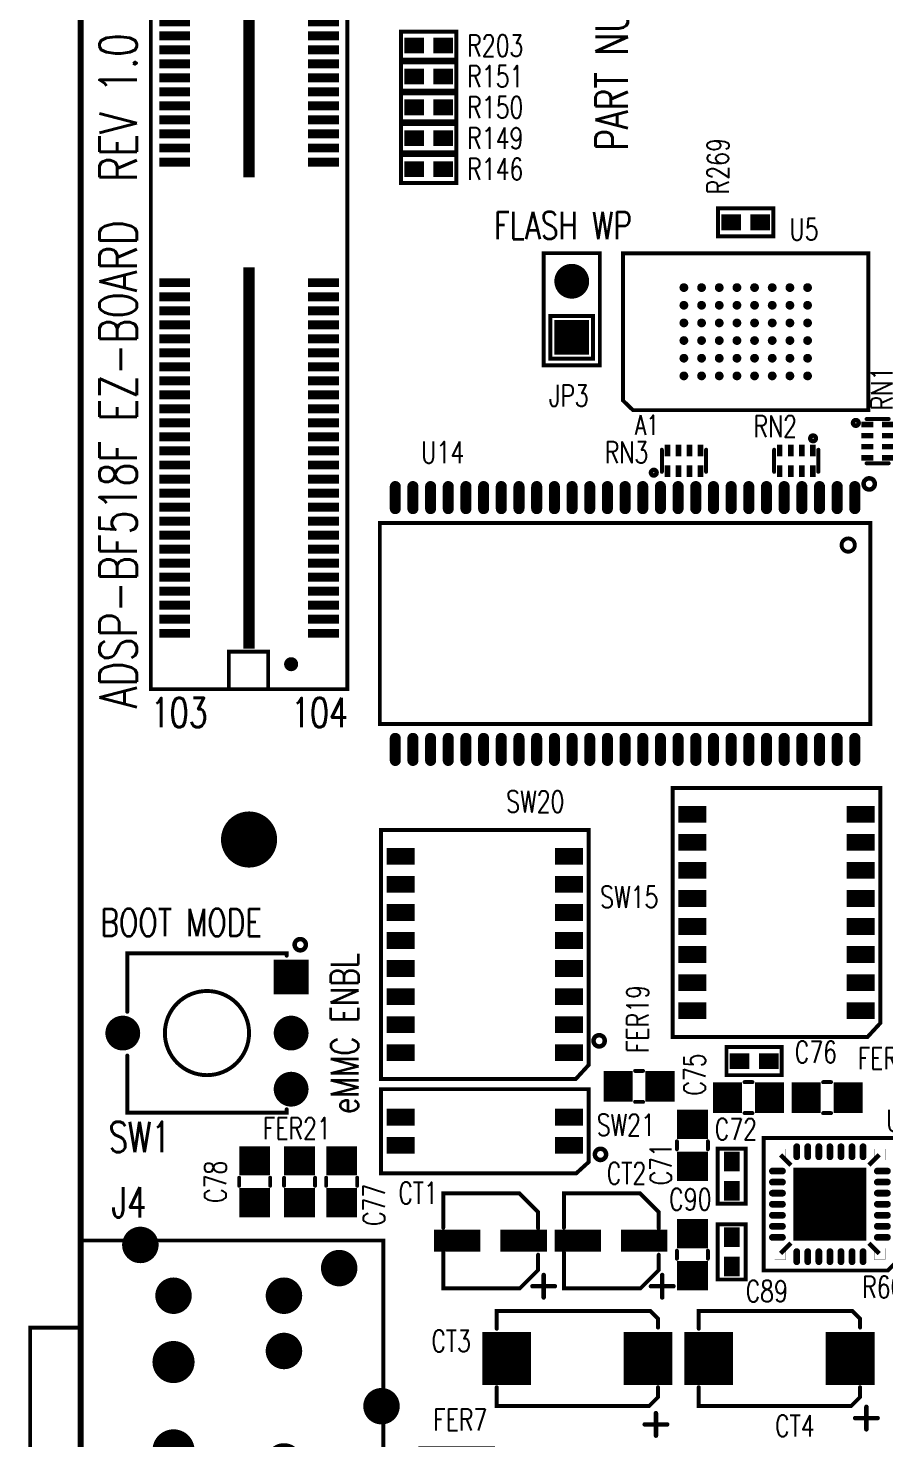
# Model space of a CAD drawing. Extents: x -3908 to 11948, y -2965 to 7442.
# Drawn here: x -294 to 1233, y 1132 to 3646 of the extents above; entities that cross this region are included whole.
import ezdxf
from ezdxf.enums import TextEntityAlignment as Align

# ---------------------------------------------------------------- set-up
doc = ezdxf.new("R2010")
doc.units = 0
doc.header["$MEASUREMENT"] = 0
for name, pattern in [('TRMIDX_29', [2, 1, 1]), ('TRMIDX_30', [2, 1, 1]), ('TRMIDX_31', [2, 1, 1]), ('TRMIDX_32', [2, 1, 1])]:
    doc.linetypes.add(name, pattern=pattern)
doc.layers.get('0').update_dxf_attribs({"linetype": 'CONTINUOUS'})
for name, color, linetype in [('2D_LINE_26', 7, 'CONTINUOUS'), ('BOARD_OUTLINE_00', 7, 'CONTINUOUS'), ('PADS_TOP', 9, 'CONTINUOUS'), ('PADS_XR_27', 7, 'CONTINUOUS'), ('PART_NAME_01', 7, 'CONTINUOUS'), ('PART_TOP_2DLINE_00', 7, 'CONTINUOUS'), ('PART_TOP_2DLINE_01', 7, 'CONTINUOUS'), ('PART_TOP_COPPER_01', 7, 'CONTINUOUS'), ('TEXT_26', 7, 'CONTINUOUS')]:
    doc.layers.add(name, color=color, linetype=linetype)
doc.styles.add('W5', font='simplex', dxfattribs={"width": 0.75})
doc.styles.add('W7', font='simplex', dxfattribs={"width": 0.75})
doc.styles.add('W8', font='simplex', dxfattribs={"width": 0.75})

# ---------------------------------------------------------------- blocks, each defined once
blk = doc.blocks.new('BOARD_167')
at = {"layer": 'BOARD_OUTLINE_00', "const_width": 11.1}
blk.add_lwpolyline([(0, 165), (0, 7495), (5000, 7495), (5000, 165)], close=True, dxfattribs=at)
blk = doc.blocks.new('SMOOTH_8')
at = {"const_width": 4}
blk.add_lwpolyline([(-2, 0, 1), (2, 0, 1)], format="xyb", close=True, dxfattribs=at)
blk = doc.blocks.new('DRAWING_231')
at = {"layer": '2D_LINE_26', "const_width": 8}
for points in [[(0, 0), (-20, 0)], [(0, 0), (0, 20)], [(0, 0), (0, -20)], [(0, 0), (20, 0)]]:
    blk.add_lwpolyline(points, dxfattribs=at)
at = {"layer": '2D_LINE_26'}
for p in [(-20, 0), (0, 20), (0, 0), (0, 0), (0, 0), (0, 0), (20, 0), (0, -20)]:
    blk.add_blockref('SMOOTH_8', p, dxfattribs=at)
blk = doc.blocks.new('DRAWING_236')
at = {"layer": '2D_LINE_26', "const_width": 8}
blk.add_lwpolyline([(10, 0, 1), (-10, 0, 1)], format="xyb", close=True, dxfattribs=at)
blk = doc.blocks.new('DRAWING_246')
at = {"layer": '2D_LINE_26', "const_width": 8}
blk.add_lwpolyline([(10, 0, 1), (-10, 0, 1)], format="xyb", close=True, dxfattribs=at)
blk = doc.blocks.new('DRAWING_252')
at = {"layer": '2D_LINE_26', "const_width": 8}
blk.add_lwpolyline([(10, 0, 1), (-10, 0, 1)], format="xyb", close=True, dxfattribs=at)
blk = doc.blocks.new('DRAWING_254')
at = {"layer": '2D_LINE_26', "const_width": 8}
for points in [[(0, 0), (-20, 0)], [(0, 0), (0, 20)], [(0, 0), (0, -20)], [(0, 0), (20, 0)]]:
    blk.add_lwpolyline(points, dxfattribs=at)
at = {"layer": '2D_LINE_26'}
for p in [(-20, 0), (0, 20), (0, 0), (0, 0), (0, 0), (0, 0), (20, 0), (0, -20)]:
    blk.add_blockref('SMOOTH_8', p, dxfattribs=at)
blk = doc.blocks.new('DRAWING_255')
at = {"layer": '2D_LINE_26', "const_width": 8}
for points in [[(0, 0), (-20, 0)], [(0, 0), (0, 20)], [(0, 0), (0, -20)], [(0, 0), (20, 0)]]:
    blk.add_lwpolyline(points, dxfattribs=at)
at = {"layer": '2D_LINE_26'}
for p in [(-20, 0), (0, 20), (0, 0), (0, 0), (0, 0), (0, 0), (20, 0), (0, -20)]:
    blk.add_blockref('SMOOTH_8', p, dxfattribs=at)
blk = doc.blocks.new('DRAWING_256')
at = {"layer": '2D_LINE_26', "const_width": 8}
for points in [[(0, 0), (-20, 0)], [(0, 0), (0, 20)], [(0, 0), (0, -20)], [(0, 0), (20, 0)]]:
    blk.add_lwpolyline(points, dxfattribs=at)
at = {"layer": '2D_LINE_26'}
for p in [(-20, 0), (0, 20), (0, 0), (0, 0), (0, 0), (0, 0), (20, 0), (0, -20)]:
    blk.add_blockref('SMOOTH_8', p, dxfattribs=at)
blk = doc.blocks.new('DRAWING_426')
at = {"layer": '2D_LINE_26', "const_width": 8}
blk.add_lwpolyline([(-5, 0, 1), (5, 0, 1)], format="xyb", close=True, dxfattribs=at)
blk = doc.blocks.new('DRAWING_427')
at = {"layer": '2D_LINE_26', "const_width": 8}
blk.add_lwpolyline([(-5, 0, 1), (5, 0, 1)], format="xyb", close=True, dxfattribs=at)
blk = doc.blocks.new('DRAWING_428')
at = {"layer": '2D_LINE_26', "const_width": 8}
blk.add_lwpolyline([(-5, 0, 1), (5, 0, 1)], format="xyb", close=True, dxfattribs=at)
blk = doc.blocks.new('DRAWING_467')
at = {"layer": '2D_LINE_26', "const_width": 8}
blk.add_lwpolyline([(10, 0, 1), (-10, 0, 1)], format="xyb", close=True, dxfattribs=at)
blk = doc.blocks.new('PAD_6')
at = {"const_width": 50}
blk.add_lwpolyline([(0, -25, 1), (0, 25, 1)], format="xyb", close=True, dxfattribs=at)
blk = doc.blocks.new('STK_TOP_26')
at = {"layer": 'PADS_TOP'}
blk.add_blockref('PAD_6', (0, 0), dxfattribs=at)
blk = doc.blocks.new('SYM_TOP_10')
blk.add_blockref('STK_TOP_26', (0, 0))
blk = doc.blocks.new('PART_TOP_10')
blk.add_blockref('SYM_TOP_10', (0, 0))
blk = doc.blocks.new('SMOOTH_7')
at = {"const_width": 3.5}
blk.add_lwpolyline([(-1.75, 0, 1), (1.75, 0, 1)], format="xyb", close=True, dxfattribs=at)
blk = doc.blocks.new('PART_BODY_TOP_314')
at = {"layer": 'PART_TOP_2DLINE_01', "const_width": 7}
for points in [[(-22, 85), (-51, 85), (-84.5, 51.5), (-84.5, -84), (-23, -84)], [(21, -84), (85, -84), (85, 52.5), (52.5, 85), (25, 85)]]:
    blk.add_lwpolyline(points, dxfattribs=at)
at = {"layer": 'PART_TOP_2DLINE_01'}
for p in [(-51, 85), (-22, 85), (25, 85), (52.5, 85), (-84.5, 51.5), (85, 52.5), (-84.5, -84), (-23, -84), (21, -84), (85, -84)]:
    blk.add_blockref('SMOOTH_7', p, dxfattribs=at)
blk = doc.blocks.new('PAD_22')
at = {"const_width": 39}
blk.add_lwpolyline([(-41.5, 0), (41.5, 0)], dxfattribs=at)
blk = doc.blocks.new('STK_TOP_59')
at = {"layer": 'PADS_TOP', "rotation": 90}
blk.add_blockref('PAD_22', (0, 0), dxfattribs=at)
blk = doc.blocks.new('SYM_TOP_40')
for name, p in [('STK_TOP_59', (0, 59.1)), ('PART_BODY_TOP_314', (0, 0)), ('STK_TOP_59', (0, -59.1))]:
    blk.add_blockref(name, p)
blk = doc.blocks.new('PART_TOP_20')
blk.add_blockref('SYM_TOP_40', (0, 0))
at = {"layer": 'PART_NAME_01', "style": 'W5', "width": 0.75}
blk.add_text('CT1', height=38.5, rotation=90, dxfattribs=at).set_placement((-85, -128.8), align=Align.MIDDLE_CENTER)
blk = doc.blocks.new('PART_TOP_21')
blk.add_blockref('SYM_TOP_40', (0, 0))
at = {"layer": 'PART_NAME_01', "style": 'W5', "width": 0.75}
blk.add_text('CT2', height=38.5, rotation=90, dxfattribs=at).set_placement((-120, 27.5), align=Align.MIDDLE_CENTER)
blk = doc.blocks.new('PART_BODY_TOP_319')
at = {"layer": 'PART_TOP_2DLINE_00', "const_width": 7}
for points in [[(-55.1, 143.7), (-70.9, 143.7), (-84.6, 129.9), (-84.6, -143.7), (-53.1, -143.7)], [(51.2, -143.7), (84.6, -143.7), (84.6, 128), (68.9, 143.7), (51.2, 143.7)]]:
    blk.add_lwpolyline(points, dxfattribs=at)
at = {"layer": 'PART_TOP_2DLINE_00'}
for p in [(-84.6, 129.9), (-70.9, 143.7), (-55.1, 143.7), (51.2, 143.7), (68.9, 143.7), (84.6, 128), (-84.6, -143.7), (-53.1, -143.7), (51.2, -143.7), (84.6, -143.7)]:
    blk.add_blockref('SMOOTH_7', p, dxfattribs=at)
blk = doc.blocks.new('PAD_24')
at = {"const_width": 87}
blk.add_lwpolyline([(-47, 0), (47, 0)], dxfattribs=at)
blk = doc.blocks.new('STK_TOP_64')
at = {"layer": 'PADS_TOP'}
blk.add_blockref('PAD_24', (0, 0), dxfattribs=at)
blk = doc.blocks.new('SYM_TOP_45')
for name, p in [('STK_TOP_64', (0, 126)), ('PART_BODY_TOP_319', (0, 0)), ('STK_TOP_64', (0, -126))]:
    blk.add_blockref(name, p)
blk = doc.blocks.new('PART_TOP_22')
blk.add_blockref('SYM_TOP_45', (0, 0))
at = {"layer": 'PART_NAME_01', "style": 'W5', "width": 0.75}
blk.add_text('CT3', height=38.5, rotation=90, dxfattribs=at).set_placement((-31.2, -225), align=Align.MIDDLE_CENTER)
blk = doc.blocks.new('PART_TOP_23')
blk.add_blockref('SYM_TOP_45', (0, 0))
at = {"layer": 'PART_NAME_01', "style": 'W5', "width": 0.75}
blk.add_text('CT4', height=38.5, rotation=90, dxfattribs=at).set_placement((120, 27.5), align=Align.MIDDLE_CENTER)
blk = doc.blocks.new('PART_BODY_TOP_320')
at = {"layer": 'PART_TOP_2DLINE_01', "const_width": 7}
for points in [[(-50, 50), (150, 50), (150, -50), (-50, -50)], [(-38, 38), (38, 38), (38, -38), (-38, -38)]]:
    blk.add_lwpolyline(points, close=True, dxfattribs=at)
at = {"layer": 'PART_TOP_2DLINE_01'}
for p in [(-50, 50), (150, 50), (-38, 38), (38, 38), (-50, -50), (-38, -38), (38, -38), (150, -50)]:
    blk.add_blockref('SMOOTH_7', p, dxfattribs=at)
blk = doc.blocks.new('PAD_26')
at = {"const_width": 62}
blk.add_lwpolyline([(-31, 0), (31, 0)], dxfattribs=at)
blk = doc.blocks.new('STK_TOP_43')
at = {"layer": 'PADS_TOP'}
blk.add_blockref('PAD_26', (0, 0), dxfattribs=at)
blk = doc.blocks.new('PAD_25')
at = {"const_width": 31}
blk.add_lwpolyline([(0, -15.5, 1), (0, 15.5, 1)], format="xyb", close=True, dxfattribs=at)
blk = doc.blocks.new('STK_TOP_42')
at = {"layer": 'PADS_TOP'}
blk.add_blockref('PAD_25', (0, 0), dxfattribs=at)
blk = doc.blocks.new('SYM_TOP_46')
for name, p in [('PART_BODY_TOP_320', (0, 0)), ('STK_TOP_43', (0, 0)), ('STK_TOP_42', (100, 0))]:
    blk.add_blockref(name, p)
blk = doc.blocks.new('PART_TOP_32')
blk.add_blockref('SYM_TOP_46', (0, 0))
at = {"layer": 'PART_NAME_01', "style": 'W5', "width": 0.75}
blk.add_text('JP3', height=38.5, rotation=270, dxfattribs=at).set_placement((-103.8, 5), align=Align.MIDDLE_CENTER)
blk = doc.blocks.new('PART_BODY_TOP_279')
at = {"layer": 'PART_TOP_2DLINE_00', "const_width": 7}
for points in [[(-833, 175), (832, 175), (832, -175), (-833, -175)], [(-755, 110), (-833, 110), (-833, 40), (-755, 40)], [(832, 34), (765, 34), (765, -36), (832, -36)]]:
    blk.add_lwpolyline(points, close=True, dxfattribs=at)
blk.add_lwpolyline([(-735, -185), (-745, -205), (-725, -205), (-735, -185)], dxfattribs=at)
at = {"layer": 'PART_TOP_2DLINE_00'}
for p in [(-833, 175), (832, 175), (-833, 110), (-755, 110), (-833, 40), (-755, 40), (765, 34), (832, 34), (765, -36), (832, -36), (-833, -175), (832, -175), (-735, -185), (-735, -185), (-745, -205), (-725, -205)]:
    blk.add_blockref('SMOOTH_7', p, dxfattribs=at)
blk = doc.blocks.new('PAD_37')
at = {"const_width": 16}
blk.add_lwpolyline([(-27.5, 0), (27.5, 0)], dxfattribs=at)
blk = doc.blocks.new('STK_TOP_8')
at = {"layer": 'PADS_TOP', "rotation": 90}
blk.add_blockref('PAD_37', (0, 0), dxfattribs=at)
blk = doc.blocks.new('PAD_39')
at = {"const_width": 20}
blk.add_lwpolyline([(-340, 0), (340, 0)], dxfattribs=at)
blk = doc.blocks.new('STK_TOP_9')
at = {"layer": 'PADS_TOP'}
blk.add_blockref('PAD_39', (0, 0), dxfattribs=at)
blk = doc.blocks.new('PAD_40')
at = {"const_width": 12.5}
blk.add_lwpolyline([(0, -6.25, 1), (0, 6.25, 1)], format="xyb", close=True, dxfattribs=at)
blk = doc.blocks.new('STK_TOP_10')
at = {"layer": 'PADS_TOP'}
blk.add_blockref('PAD_40', (0, 0), dxfattribs=at)
blk = doc.blocks.new('SYM_TOP_5')
for name, p in [('PART_BODY_TOP_279', (0, 0)), ('STK_TOP_8', (-732.5, 132.5)), ('STK_TOP_8', (-707.5, 132.5)), ('STK_TOP_8', (-682.5, 132.5)), ('STK_TOP_8', (-657.5, 132.5)), ('STK_TOP_8', (-632.5, 132.5)), ('STK_TOP_8', (-607.5, 132.5)), ('STK_TOP_8', (-582.5, 132.5)), ('STK_TOP_8', (-557.5, 132.5)), ('STK_TOP_8', (-532.5, 132.5)), ('STK_TOP_8', (-507.5, 132.5)), ('STK_TOP_8', (-482.5, 132.5)), ('STK_TOP_8', (-457.5, 132.5)), ('STK_TOP_8', (-432.5, 132.5)), ('STK_TOP_8', (-407.5, 132.5)), ('STK_TOP_8', (-382.5, 132.5)), ('STK_TOP_8', (-357.5, 132.5)), ('STK_TOP_8', (-332.5, 132.5)), ('STK_TOP_8', (-307.5, 132.5)), ('STK_TOP_8', (-282.5, 132.5)), ('STK_TOP_8', (-257.5, 132.5)), ('STK_TOP_8', (-232.5, 132.5)), ('STK_TOP_8', (-207.5, 132.5)), ('STK_TOP_8', (-182.5, 132.5)), ('STK_TOP_8', (-157.5, 132.5)), ('STK_TOP_8', (-132.5, 132.5)), ('STK_TOP_8', (-107.5, 132.5)), ('STK_TOP_8', (107.5, 132.5)), ('STK_TOP_8', (132.5, 132.5)), ('STK_TOP_8', (157.5, 132.5)), ('STK_TOP_8', (182.5, 132.5)), ('STK_TOP_8', (207.5, 132.5)), ('STK_TOP_8', (232.5, 132.5)), ('STK_TOP_8', (257.5, 132.5)), ('STK_TOP_8', (282.5, 132.5)), ('STK_TOP_8', (307.5, 132.5)), ('STK_TOP_8', (332.5, 132.5)), ('STK_TOP_8', (357.5, 132.5)), ('STK_TOP_8', (382.5, 132.5)), ('STK_TOP_8', (407.5, 132.5)), ('STK_TOP_8', (432.5, 132.5)), ('STK_TOP_8', (457.5, 132.5)), ('STK_TOP_8', (482.5, 132.5)), ('STK_TOP_8', (507.5, 132.5)), ('STK_TOP_8', (532.5, 132.5)), ('STK_TOP_8', (557.5, 132.5)), ('STK_TOP_8', (582.5, 132.5)), ('STK_TOP_8', (607.5, 132.5)), ('STK_TOP_8', (632.5, 132.5)), ('STK_TOP_8', (657.5, 132.5)), ('STK_TOP_8', (682.5, 132.5)), ('STK_TOP_8', (707.5, 132.5)), ('STK_TOP_8', (732.5, 132.5)), ('STK_TOP_10', (-787.5, 75)), ('STK_TOP_10', (787.5, 75)), ('STK_TOP_9', (-420, 0)), ('STK_TOP_9', (420, 0)), ('STK_TOP_8', (-732.5, -132.5)), ('STK_TOP_8', (-707.5, -132.5)), ('STK_TOP_8', (-682.5, -132.5)), ('STK_TOP_8', (-657.5, -132.5)), ('STK_TOP_8', (-632.5, -132.5)), ('STK_TOP_8', (-607.5, -132.5)), ('STK_TOP_8', (-582.5, -132.5)), ('STK_TOP_8', (-557.5, -132.5)), ('STK_TOP_8', (-532.5, -132.5)), ('STK_TOP_8', (-507.5, -132.5)), ('STK_TOP_8', (-482.5, -132.5)), ('STK_TOP_8', (-457.5, -132.5)), ('STK_TOP_8', (-432.5, -132.5)), ('STK_TOP_8', (-407.5, -132.5)), ('STK_TOP_8', (-382.5, -132.5)), ('STK_TOP_8', (-357.5, -132.5)), ('STK_TOP_8', (-332.5, -132.5)), ('STK_TOP_8', (-307.5, -132.5)), ('STK_TOP_8', (-282.5, -132.5)), ('STK_TOP_8', (-257.5, -132.5)), ('STK_TOP_8', (-232.5, -132.5)), ('STK_TOP_8', (-207.5, -132.5)), ('STK_TOP_8', (-182.5, -132.5)), ('STK_TOP_8', (-157.5, -132.5)), ('STK_TOP_8', (-132.5, -132.5)), ('STK_TOP_8', (-107.5, -132.5)), ('STK_TOP_8', (107.5, -132.5)), ('STK_TOP_8', (132.5, -132.5)), ('STK_TOP_8', (157.5, -132.5)), ('STK_TOP_8', (182.5, -132.5)), ('STK_TOP_8', (207.5, -132.5)), ('STK_TOP_8', (232.5, -132.5)), ('STK_TOP_8', (257.5, -132.5)), ('STK_TOP_8', (282.5, -132.5)), ('STK_TOP_8', (307.5, -132.5)), ('STK_TOP_8', (332.5, -132.5)), ('STK_TOP_8', (357.5, -132.5)), ('STK_TOP_8', (382.5, -132.5)), ('STK_TOP_8', (407.5, -132.5)), ('STK_TOP_8', (432.5, -132.5)), ('STK_TOP_8', (457.5, -132.5)), ('STK_TOP_8', (482.5, -132.5)), ('STK_TOP_8', (507.5, -132.5)), ('STK_TOP_8', (532.5, -132.5)), ('STK_TOP_8', (557.5, -132.5)), ('STK_TOP_8', (582.5, -132.5)), ('STK_TOP_8', (607.5, -132.5)), ('STK_TOP_8', (632.5, -132.5)), ('STK_TOP_8', (657.5, -132.5)), ('STK_TOP_8', (682.5, -132.5)), ('STK_TOP_8', (707.5, -132.5)), ('STK_TOP_8', (732.5, -132.5))]:
    blk.add_blockref(name, p)
blk = doc.blocks.new('PART_TOP_36')
blk.add_blockref('SYM_TOP_5', (0, 0))
at = {"layer": 'PART_NAME_01', "style": 'W7', "width": 0.75}
blk.add_text('J1', height=53.9, rotation=90, dxfattribs=at).set_placement((-847.5, 206.25))
blk = doc.blocks.new('PART_BODY_TOP_281')
at = {"layer": 'PART_TOP_2DLINE_01', "const_width": 7}
blk.add_lwpolyline([(0, 295.3), (539.4, 295.3), (539.4, -295.3), (0, -295.3)], close=True, dxfattribs=at)
blk.add_lwpolyline([(0, 140), (-90, 140), (-90, -140), (0, -140)], dxfattribs=at)
at = {"layer": 'PART_TOP_2DLINE_01'}
for p in [(0, 295.3), (539.4, 295.3), (-90, 140), (0, 140), (-90, -140), (0, -140), (0, -295.3), (539.4, -295.3)]:
    blk.add_blockref('SMOOTH_7', p, dxfattribs=at)
blk = doc.blocks.new('PAD_47')
at = {"const_width": 32.5}
blk.add_lwpolyline([(0, -16.25, 1), (0, 16.25, 1)], format="xyb", close=True, dxfattribs=at)
blk = doc.blocks.new('STK_TOP_18')
at = {"layer": 'PADS_TOP'}
blk.add_blockref('PAD_47', (0, 0), dxfattribs=at)
blk = doc.blocks.new('PAD_29')
at = {"const_width": 37.5}
blk.add_lwpolyline([(0, -18.75, 1), (0, 18.75, 1)], format="xyb", close=True, dxfattribs=at)
blk = doc.blocks.new('STK_TOP_19')
at = {"layer": 'PADS_TOP'}
blk.add_blockref('PAD_29', (0, 0), dxfattribs=at)
blk = doc.blocks.new('SYM_TOP_7')
for name, p in [('STK_TOP_18', (106.3, 287.4)), ('PART_BODY_TOP_281', (0, 0)), ('STK_TOP_18', (460.6, 246.1)), ('STK_TOP_18', (165.4, 196.9)), ('STK_TOP_18', (362.2, 196.9)), ('STK_TOP_18', (362.2, 98.4)), ('STK_TOP_19', (165.4, 78.7)), ('STK_TOP_18', (536, 0)), ('STK_TOP_19', (165.4, -78.7)), ('STK_TOP_18', (362.2, -98.4)), ('STK_TOP_18', (165.4, -196.9)), ('STK_TOP_18', (362.2, -196.9)), ('STK_TOP_18', (460.6, -246.1)), ('STK_TOP_18', (106.3, -287.4))]:
    blk.add_blockref(name, p)
blk = doc.blocks.new('PART_TOP_41')
blk.add_blockref('SYM_TOP_7', (0, 0))
at = {"layer": 'PART_NAME_01', "style": 'W7', "width": 0.75}
blk.add_text('J4', height=53.9, dxfattribs=at).set_placement((55, 336.25))
blk = doc.blocks.new('PART_BODY_TOP_345')
at = {"layer": 'PART_TOP_2DLINE_01', "const_width": 7}
blk.add_lwpolyline([(-437, -179.1), (437, -179.1), (437, 179.1), (-437, 179.1)], close=True, dxfattribs=at)
blk.add_lwpolyline([(-385.8, -139.8, 1), (-409.4, -139.8, 1)], format="xyb", close=True, dxfattribs=at)
at = {"layer": 'PART_TOP_2DLINE_01'}
for p in [(-437, 179.1), (437, 179.1), (-437, -179.1), (437, -179.1)]:
    blk.add_blockref('SMOOTH_7', p, dxfattribs=at)
blk = doc.blocks.new('PAD_67')
at = {"const_width": 9.84}
blk.add_lwpolyline([(-19.7, -4.9), (19.7, -4.9, 1), (19.7, 4.9), (-19.7, 4.9, 1)], format="xyb", close=True, dxfattribs=at)
blk = doc.blocks.new('STK_TOP_101')
at = {"layer": 'PADS_TOP', "rotation": 90}
blk.add_blockref('PAD_67', (0, 0), dxfattribs=at)
at = {"layer": 'PADS_XR_27', "rotation": 90}
blk.add_blockref('PAD_67', (0, 0), dxfattribs=at)
blk = doc.blocks.new('SYM_TOP_71')
for name, p in [('STK_TOP_101', (-409.4, 224.4)), ('STK_TOP_101', (-378, 224.4)), ('STK_TOP_101', (-346.5, 224.4)), ('STK_TOP_101', (-315, 224.4)), ('STK_TOP_101', (-283.5, 224.4)), ('STK_TOP_101', (-252, 224.4)), ('STK_TOP_101', (-220.5, 224.4)), ('STK_TOP_101', (-189, 224.4)), ('STK_TOP_101', (-157.5, 224.4)), ('STK_TOP_101', (-126, 224.4)), ('STK_TOP_101', (-94.5, 224.4)), ('STK_TOP_101', (-63, 224.4)), ('STK_TOP_101', (-31.5, 224.4)), ('STK_TOP_101', (0, 224.4)), ('STK_TOP_101', (31.5, 224.4)), ('STK_TOP_101', (63, 224.4)), ('STK_TOP_101', (94.5, 224.4)), ('STK_TOP_101', (126, 224.4)), ('STK_TOP_101', (157.5, 224.4)), ('STK_TOP_101', (189, 224.4)), ('STK_TOP_101', (220.5, 224.4)), ('STK_TOP_101', (252, 224.4)), ('STK_TOP_101', (283.5, 224.4)), ('STK_TOP_101', (315, 224.4)), ('STK_TOP_101', (346.5, 224.4)), ('STK_TOP_101', (378, 224.4)), ('STK_TOP_101', (409.4, 224.4)), ('PART_BODY_TOP_345', (0, 0)), ('STK_TOP_101', (-409.4, -224.4)), ('STK_TOP_101', (-378, -224.4)), ('STK_TOP_101', (-346.5, -224.4)), ('STK_TOP_101', (-315, -224.4)), ('STK_TOP_101', (-283.5, -224.4)), ('STK_TOP_101', (-252, -224.4)), ('STK_TOP_101', (-220.5, -224.4)), ('STK_TOP_101', (-189, -224.4)), ('STK_TOP_101', (-157.5, -224.4)), ('STK_TOP_101', (-126, -224.4)), ('STK_TOP_101', (-94.5, -224.4)), ('STK_TOP_101', (-63, -224.4)), ('STK_TOP_101', (-31.5, -224.4)), ('STK_TOP_101', (0, -224.4)), ('STK_TOP_101', (31.5, -224.4)), ('STK_TOP_101', (63, -224.4)), ('STK_TOP_101', (94.5, -224.4)), ('STK_TOP_101', (126, -224.4)), ('STK_TOP_101', (157.5, -224.4)), ('STK_TOP_101', (189, -224.4)), ('STK_TOP_101', (220.5, -224.4)), ('STK_TOP_101', (252, -224.4)), ('STK_TOP_101', (283.5, -224.4)), ('STK_TOP_101', (315, -224.4)), ('STK_TOP_101', (346.5, -224.4)), ('STK_TOP_101', (378, -224.4)), ('STK_TOP_101', (409.4, -224.4))]:
    blk.add_blockref(name, p)
blk = doc.blocks.new('PART_TOP_60')
blk.add_blockref('SYM_TOP_71', (0, 0))
at = {"layer": 'PART_NAME_01', "style": 'W5', "width": 0.75}
blk.add_text('U14', height=38.5, rotation=180, dxfattribs=at).set_placement((325, -305), align=Align.MIDDLE_CENTER)
blk = doc.blocks.new('PART_BODY_TOP_385')
at = {"layer": 'PART_TOP_2DLINE_00', "const_width": 7}
blk.add_lwpolyline([(-139.8, -218.5), (-139.8, 200.8), (-122.8, 218.5), (139.8, 218.5), (139.8, -218.5)], close=True, dxfattribs=at)
at = {"layer": 'PART_TOP_2DLINE_00'}
for p in [(-139.8, 200.8), (-122.8, 218.5), (139.8, 218.5), (-139.8, -218.5), (139.8, -218.5)]:
    blk.add_blockref('SMOOTH_7', p, dxfattribs=at)
blk = doc.blocks.new('PAD_16')
blk.add_lwpolyline([(0, 0, 1), (0, 0, 1)], format="xyb", close=True)
blk = doc.blocks.new('STK_TOP_141')
at = {"layer": 'PADS_TOP'}
blk.add_blockref('PAD_16', (0, 0), dxfattribs=at)
blk = doc.blocks.new('PAD_97')
at = {"const_width": 7.87}
blk.add_lwpolyline([(0, -3.9, 1), (0, 3.9, 1)], format="xyb", close=True, dxfattribs=at)
blk = doc.blocks.new('STK_TOP_139')
at = {"layer": 'PADS_TOP'}
blk.add_blockref('PAD_97', (0, 0), dxfattribs=at)
blk = doc.blocks.new('SYM_TOP_111')
for name, p in [('PART_BODY_TOP_385', (0, 0)), ('STK_TOP_141', (-110.2, 173.2)), ('STK_TOP_141', (-78.7, 173.2)), ('STK_TOP_141', (78.7, 173.2)), ('STK_TOP_141', (110.2, 173.2)), ('STK_TOP_141', (-110.2, 141.7)), ('STK_TOP_141', (78.7, 141.7)), ('STK_TOP_141', (110.2, 141.7)), ('STK_TOP_139', (-78.7, 110.2)), ('STK_TOP_139', (-47.2, 110.2)), ('STK_TOP_139', (-15.7, 110.2)), ('STK_TOP_139', (15.7, 110.2)), ('STK_TOP_139', (47.2, 110.2)), ('STK_TOP_139', (78.7, 110.2)), ('STK_TOP_139', (-78.7, 78.7)), ('STK_TOP_139', (-47.2, 78.7)), ('STK_TOP_139', (-15.7, 78.7)), ('STK_TOP_139', (15.7, 78.7)), ('STK_TOP_139', (47.2, 78.7)), ('STK_TOP_139', (78.7, 78.7)), ('STK_TOP_139', (-78.7, 47.2)), ('STK_TOP_139', (-47.2, 47.2)), ('STK_TOP_139', (-15.7, 47.2)), ('STK_TOP_139', (15.7, 47.2)), ('STK_TOP_139', (47.2, 47.2)), ('STK_TOP_139', (78.7, 47.2)), ('STK_TOP_139', (-78.7, 15.7)), ('STK_TOP_139', (-47.2, 15.7)), ('STK_TOP_139', (-15.7, 15.7)), ('STK_TOP_139', (15.7, 15.7)), ('STK_TOP_139', (47.2, 15.7)), ('STK_TOP_139', (78.7, 15.7)), ('STK_TOP_139', (-78.7, -15.7)), ('STK_TOP_139', (-47.2, -15.7)), ('STK_TOP_139', (-15.7, -15.7)), ('STK_TOP_139', (15.7, -15.7)), ('STK_TOP_139', (47.2, -15.7)), ('STK_TOP_139', (78.7, -15.7)), ('STK_TOP_139', (-78.7, -47.2)), ('STK_TOP_139', (-47.2, -47.2)), ('STK_TOP_139', (-15.7, -47.2)), ('STK_TOP_139', (15.7, -47.2)), ('STK_TOP_139', (47.2, -47.2)), ('STK_TOP_139', (78.7, -47.2)), ('STK_TOP_139', (-78.7, -78.7)), ('STK_TOP_139', (-47.2, -78.7)), ('STK_TOP_139', (-15.7, -78.7)), ('STK_TOP_139', (15.7, -78.7)), ('STK_TOP_139', (47.2, -78.7)), ('STK_TOP_139', (78.7, -78.7)), ('STK_TOP_139', (-78.7, -110.2)), ('STK_TOP_139', (-47.2, -110.2)), ('STK_TOP_139', (-15.7, -110.2)), ('STK_TOP_139', (15.7, -110.2)), ('STK_TOP_139', (47.2, -110.2)), ('STK_TOP_139', (78.7, -110.2)), ('STK_TOP_141', (-110.2, -141.7)), ('STK_TOP_141', (-78.7, -141.7)), ('STK_TOP_141', (78.7, -141.7)), ('STK_TOP_141', (110.2, -141.7)), ('STK_TOP_141', (-110.2, -173.2)), ('STK_TOP_141', (-78.7, -173.2)), ('STK_TOP_141', (78.7, -173.2)), ('STK_TOP_141', (110.2, -173.2))]:
    blk.add_blockref(name, p)
blk = doc.blocks.new('PART_TOP_107')
blk.add_blockref('SYM_TOP_111', (0, 0))
at = {"layer": 'PART_NAME_01', "style": 'W5', "width": 0.75}
blk.add_text('U5', height=38.5, rotation=270, dxfattribs=at).set_placement((182.5, -103.7), align=Align.MIDDLE_CENTER)
blk = doc.blocks.new('PART_BODY_TOP_393')
at = {"layer": 'PART_TOP_2DLINE_01', "const_width": 7}
blk.add_lwpolyline([(-75, 185), (75, 185), (75, -185), (-55, -185), (-75, -163)], close=True, dxfattribs=at)
at = {"layer": 'PART_TOP_2DLINE_01'}
for p in [(-75, 185), (75, 185), (-75, -163), (-55, -185), (75, -185)]:
    blk.add_blockref('SMOOTH_7', p, dxfattribs=at)
blk = doc.blocks.new('PAD_87')
at = {"const_width": 30}
blk.add_lwpolyline([(-25, 0), (25, 0)], dxfattribs=at)
blk = doc.blocks.new('STK_TOP_145')
at = {"layer": 'PADS_TOP', "rotation": 90}
blk.add_blockref('PAD_87', (0, 0), dxfattribs=at)
blk = doc.blocks.new('SYM_TOP_119')
for name, p in [('PART_BODY_TOP_393', (0, 0)), ('STK_TOP_145', (-25, 150)), ('STK_TOP_145', (25, 150)), ('STK_TOP_145', (-25, -150)), ('STK_TOP_145', (25, -150))]:
    blk.add_blockref(name, p)
blk = doc.blocks.new('PART_TOP_111')
blk.add_blockref('SYM_TOP_119', (0, 0))
at = {"layer": 'PART_NAME_01', "style": 'W5', "width": 0.75}
blk.add_text('SW21', height=38.5, rotation=270, dxfattribs=at).set_placement((11.25, -251.25), align=Align.MIDDLE_CENTER)
blk = doc.blocks.new('PART_BODY_TOP_405')
at = {"layer": 'PART_TOP_2DLINE_01', "const_width": 7}
blk.add_lwpolyline([(-49.2, 25), (49.2, 25), (49.2, -25), (-49.2, -25)], close=True, dxfattribs=at)
at = {"layer": 'PART_TOP_2DLINE_01'}
for p in [(-49.2, 25), (49.2, 25), (-49.2, -25), (49.2, -25)]:
    blk.add_blockref('SMOOTH_7', p, dxfattribs=at)
blk = doc.blocks.new('PAD_101')
at = {"const_width": 28}
blk.add_lwpolyline([(-17.5, 0), (17.5, 0)], dxfattribs=at)
blk = doc.blocks.new('STK_TOP_168')
at = {"layer": 'PADS_TOP'}
blk.add_blockref('PAD_101', (0, 0), dxfattribs=at)
at = {"layer": 'PADS_XR_27'}
blk.add_blockref('PAD_101', (0, 0), dxfattribs=at)
blk = doc.blocks.new('SYM_TOP_131')
for name, p in [('PART_BODY_TOP_405', (0, 0)), ('STK_TOP_168', (-26, 0)), ('STK_TOP_168', (26, 0))]:
    blk.add_blockref(name, p)
blk = doc.blocks.new('PART_TOP_178')
blk.add_blockref('SYM_TOP_131', (0, 0))
at = {"layer": 'PART_NAME_01', "style": 'W5', "width": 0.75}
blk.add_text('C72', height=38.5, rotation=270, dxfattribs=at).set_placement((83.8, -7.5), align=Align.MIDDLE_CENTER)
blk = doc.blocks.new('PART_TOP_181')
blk.add_blockref('SYM_TOP_131', (0, 0))
at = {"layer": 'PART_NAME_01', "style": 'W5', "width": 0.75}
blk.add_text('C76', height=38.5, rotation=180, dxfattribs=at).set_placement((-110, -16.25), align=Align.MIDDLE_CENTER)
blk = doc.blocks.new('PART_TOP_184')
blk.add_blockref('SYM_TOP_131', (0, 0))
at = {"layer": 'PART_NAME_01', "style": 'W5', "width": 0.75}
blk.add_text('C89', height=38.5, rotation=90, dxfattribs=at).set_placement((70, 62.5), align=Align.MIDDLE_CENTER)
blk = doc.blocks.new('PART_TOP_239')
blk.add_blockref('SYM_TOP_131', (0, 0))
at = {"layer": 'PART_NAME_01', "style": 'W5', "width": 0.75}
blk.add_text('R60', height=38.5, rotation=180, dxfattribs=at).set_placement((100, 42.5), align=Align.MIDDLE_CENTER)
blk = doc.blocks.new('PART_TOP_248')
blk.add_blockref('SYM_TOP_131', (0, 0))
at = {"layer": 'PART_NAME_01', "style": 'W5', "width": 0.75}
blk.add_text('R146', height=38.5, dxfattribs=at).set_placement((118.75, 0), align=Align.MIDDLE_CENTER)
blk = doc.blocks.new('PART_TOP_251')
blk.add_blockref('SYM_TOP_131', (0, 0))
at = {"layer": 'PART_NAME_01', "style": 'W5', "width": 0.75}
blk.add_text('R149', height=38.5, dxfattribs=at).set_placement((118.75, 0), align=Align.MIDDLE_CENTER)
blk = doc.blocks.new('PART_TOP_252')
blk.add_blockref('SYM_TOP_131', (0, 0))
at = {"layer": 'PART_NAME_01', "style": 'W5', "width": 0.75}
blk.add_text('R150', height=38.5, dxfattribs=at).set_placement((118.75, 0), align=Align.MIDDLE_CENTER)
blk = doc.blocks.new('PART_TOP_253')
blk.add_blockref('SYM_TOP_131', (0, 0))
at = {"layer": 'PART_NAME_01', "style": 'W5', "width": 0.75}
blk.add_text('R151', height=38.5, dxfattribs=at).set_placement((118.75, 0), align=Align.MIDDLE_CENTER)
blk = doc.blocks.new('PART_TOP_271')
blk.add_blockref('SYM_TOP_131', (0, 0))
at = {"layer": 'PART_NAME_01', "style": 'W5', "width": 0.75}
blk.add_text('R203', height=38.5, dxfattribs=at).set_placement((118.75, 0), align=Align.MIDDLE_CENTER)
blk = doc.blocks.new('PART_TOP_325')
blk.add_blockref('SYM_TOP_131', (0, 0))
at = {"layer": 'PART_NAME_01', "style": 'W5', "width": 0.75}
blk.add_text('R269', height=38.5, rotation=90, dxfattribs=at).set_placement((-30, 50))
blk = doc.blocks.new('PART_BODY_TOP_408')
at = {"layer": 'PART_TOP_2DLINE_01', "const_width": 7}
for points in [[(-39.4, 19.7), (-39.4, -19.7)], [(39.4, 19.7), (39.4, -19.7)]]:
    blk.add_lwpolyline(points, dxfattribs=at)
at = {"layer": 'PART_TOP_2DLINE_01'}
for p in [(-39.4, 19.7), (39.4, 19.7), (-39.4, -19.7), (39.4, -19.7)]:
    blk.add_blockref('SMOOTH_7', p, dxfattribs=at)
blk = doc.blocks.new('PAD_104')
at = {"const_width": 10}
blk.add_lwpolyline([(-10.5, 0), (10.5, 0)], dxfattribs=at)
blk = doc.blocks.new('STK_TOP_172')
at = {"layer": 'PADS_TOP', "rotation": 90}
blk.add_blockref('PAD_104', (0, 0), dxfattribs=at)
blk = doc.blocks.new('SYM_TOP_134')
for name, p in [('STK_TOP_172', (-29.5, 18.3)), ('STK_TOP_172', (-9.8, 18.3)), ('STK_TOP_172', (9.8, 18.3)), ('STK_TOP_172', (29.5, 18.3)), ('PART_BODY_TOP_408', (0, 0)), ('STK_TOP_172', (-29.5, -18.3)), ('STK_TOP_172', (-9.8, -18.3)), ('STK_TOP_172', (9.8, -18.3)), ('STK_TOP_172', (29.5, -18.3))]:
    blk.add_blockref(name, p)
blk = doc.blocks.new('PART_TOP_346')
blk.add_blockref('SYM_TOP_134', (0, 0))
at = {"layer": 'PART_NAME_01', "style": 'W5', "width": 0.75}
blk.add_text('RN1', height=38.5, rotation=180, dxfattribs=at).set_placement((-93.8, 7.5), align=Align.MIDDLE_CENTER)
blk = doc.blocks.new('PART_TOP_357')
blk.add_blockref('SYM_TOP_134', (0, 0))
at = {"layer": 'PART_NAME_01', "style": 'W5', "width": 0.75}
blk.add_text('RN2', height=38.5, rotation=180, dxfattribs=at).set_placement((37.5, -61.25), align=Align.MIDDLE_CENTER)
blk = doc.blocks.new('PART_TOP_360')
blk.add_blockref('SYM_TOP_134', (0, 0))
at = {"layer": 'PART_NAME_01', "style": 'W5', "width": 0.75}
blk.add_text('RN3', height=38.5, dxfattribs=at).set_placement((-102.5, 15), align=Align.MIDDLE_CENTER)
blk = doc.blocks.new('PART_BODY_TOP_436')
at = {"layer": 'PART_TOP_2DLINE_01', "const_width": 7}
blk.add_lwpolyline([(-65, 30), (65, 30), (65, -30), (-65, -30)], close=True, dxfattribs=at)
at = {"layer": 'PART_TOP_2DLINE_01'}
for p in [(-65, 30), (65, 30), (-65, -30), (65, -30)]:
    blk.add_blockref('SMOOTH_7', p, dxfattribs=at)
blk = doc.blocks.new('PAD_106')
at = {"const_width": 40}
blk.add_lwpolyline([(-21.5, 0), (21.5, 0)], dxfattribs=at)
blk = doc.blocks.new('STK_TOP_53')
at = {"layer": 'PADS_TOP'}
blk.add_blockref('PAD_106', (0, 0), dxfattribs=at)
blk = doc.blocks.new('SYM_TOP_142')
for name, p in [('PART_BODY_TOP_436', (0, 0)), ('STK_TOP_53', (-33.5, 0)), ('STK_TOP_53', (33.5, 0))]:
    blk.add_blockref(name, p)
blk = doc.blocks.new('PART_TOP_374')
blk.add_blockref('SYM_TOP_142', (0, 0))
at = {"layer": 'PART_NAME_01', "style": 'W5', "width": 0.75}
blk.add_text('FER7', height=38.5, rotation=180, dxfattribs=at).set_placement((-6.2, -81.2), align=Align.MIDDLE_CENTER)
blk = doc.blocks.new('PART_BODY_TOP_437')
at = {"layer": 'PART_TOP_2DLINE_01', "const_width": 7}
for points in [[(-7.1, 27.6), (7.1, 27.6)], [(-7.1, -27.6), (7.1, -27.6)]]:
    blk.add_lwpolyline(points, dxfattribs=at)
at = {"layer": 'PART_TOP_2DLINE_01'}
for p in [(-7.1, 27.6), (7.1, 27.6), (-7.1, -27.6), (7.1, -27.6)]:
    blk.add_blockref('SMOOTH_7', p, dxfattribs=at)
blk = doc.blocks.new('PAD_110')
at = {"const_width": 52}
blk.add_lwpolyline([(-27.5, 0), (27.5, 0)], dxfattribs=at)
blk = doc.blocks.new('STK_TOP_48')
at = {"layer": 'PADS_TOP', "rotation": 90}
blk.add_blockref('PAD_110', (0, 0), dxfattribs=at)
blk = doc.blocks.new('SYM_TOP_143')
for name, p in [('STK_TOP_48', (-37.4, 0)), ('STK_TOP_48', (37.4, 0)), ('PART_BODY_TOP_437', (0, 0))]:
    blk.add_blockref(name, p)
blk = doc.blocks.new('PART_TOP_413')
blk.add_blockref('SYM_TOP_143', (0, 0))
at = {"layer": 'PART_NAME_01', "style": 'W5', "width": 0.75}
blk.add_text('C71', height=38.5, dxfattribs=at).set_placement((-33.75, 56.25), align=Align.MIDDLE_CENTER)
blk = doc.blocks.new('PART_TOP_414')
blk.add_blockref('SYM_TOP_143', (0, 0))
at = {"layer": 'PART_NAME_01', "style": 'W5', "width": 0.75}
blk.add_text('C75', height=38.5, rotation=270, dxfattribs=at).set_placement((96.2, -41.2), align=Align.MIDDLE_CENTER)
blk = doc.blocks.new('PART_TOP_415')
blk.add_blockref('SYM_TOP_143', (0, 0))
at = {"layer": 'PART_NAME_01', "style": 'W5', "width": 0.75}
blk.add_text('C77', height=38.5, rotation=180, dxfattribs=at).set_placement((41.2, 57.5), align=Align.MIDDLE_CENTER)
blk = doc.blocks.new('PART_TOP_416')
blk.add_blockref('SYM_TOP_143', (0, 0))
at = {"layer": 'PART_NAME_01', "style": 'W5', "width": 0.75}
blk.add_text('C78', height=38.5, rotation=180, dxfattribs=at).set_placement((0, -70), align=Align.MIDDLE_CENTER)
blk = doc.blocks.new('PART_TOP_418')
blk.add_blockref('SYM_TOP_143', (0, 0))
at = {"layer": 'PART_NAME_01', "style": 'W5', "width": 0.75}
blk.add_text('C90', height=38.5, rotation=90, dxfattribs=at).set_placement((-98.75, -3.75), align=Align.MIDDLE_CENTER)
blk = doc.blocks.new('PART_TOP_527')
blk.add_blockref('SYM_TOP_143', (0, 0))
at = {"layer": 'PART_NAME_01', "style": 'W5', "width": 0.75}
blk.add_text('FER20', height=38.5, dxfattribs=at).set_placement((115, 70), align=Align.MIDDLE_CENTER)
blk = doc.blocks.new('PART_TOP_528')
blk.add_blockref('SYM_TOP_143', (0, 0))
at = {"layer": 'PART_NAME_01', "style": 'W5', "width": 0.75}
blk.add_text('FER19', height=38.5, rotation=270, dxfattribs=at).set_placement((2.5, -120), align=Align.MIDDLE_CENTER)
blk = doc.blocks.new('PART_TOP_529')
blk.add_blockref('SYM_TOP_143', (0, 0))
at = {"layer": 'PART_NAME_01', "style": 'W5', "width": 0.75}
blk.add_text('FER21', height=38.5, rotation=90, dxfattribs=at).set_placement((-95, -5), align=Align.MIDDLE_CENTER)
blk = doc.blocks.new('PART_BODY_TOP_462')
at = {"layer": 'PART_TOP_2DLINE_01', "const_width": 7}
for points in [[(-142, 136), (-142, 142), (142, 142), (142, 40)], [(142, -38), (142, -142), (-142, -142), (-142, -138)]]:
    blk.add_lwpolyline(points, dxfattribs=at)
blk.add_lwpolyline([(-75, 0, 1), (75, 0, 1)], format="xyb", close=True, dxfattribs=at)
at = {"layer": 'PART_TOP_2DLINE_01'}
for p in [(-142, 142), (-142, 136), (142, 142), (142, 40), (142, -38), (-142, -138), (-142, -142), (142, -142)]:
    blk.add_blockref('SMOOTH_7', p, dxfattribs=at)
blk = doc.blocks.new('STK_TOP_150')
at = {"layer": 'PADS_TOP'}
blk.add_blockref('PAD_26', (0, 0), dxfattribs=at)
blk = doc.blocks.new('STK_TOP_149')
at = {"layer": 'PADS_TOP'}
blk.add_blockref('PAD_25', (0, 0), dxfattribs=at)
blk = doc.blocks.new('SYM_TOP_145')
for name, p in [('STK_TOP_149', (-150, 100)), ('PART_BODY_TOP_462', (0, 0)), ('STK_TOP_149', (-150, 0)), ('STK_TOP_149', (150, 0)), ('STK_TOP_150', (-150, -100))]:
    blk.add_blockref(name, p)
blk = doc.blocks.new('PART_TOP_535')
blk.add_blockref('SYM_TOP_145', (0, 0))
at = {"layer": 'PART_NAME_01', "style": 'W7', "width": 0.75}
blk.add_text('SW1', height=53.9, rotation=180, dxfattribs=at).set_placement((120, 185), align=Align.MIDDLE_CENTER)
blk = doc.blocks.new('SMOOTH_0$3937007874')
at = {"const_width": 0.197}
blk.add_lwpolyline([(-0.1, 0, 1), (0.1, 0, 1)], format="xyb", close=True, dxfattribs=at)
blk = doc.blocks.new('PART_BODY_TOP_351')
at = {"layer": 'PART_TOP_2DLINE_01', "const_width": 7}
blk.add_lwpolyline([(-118.1, -118.1), (118.1, -118.1), (118.1, 118.1), (-103.1, 118.1), (-118.1, 103.1)], close=True, dxfattribs=at)
blk.add_lwpolyline([(-135, 60, 1), (-125, 60, 1)], format="xyb", close=True, dxfattribs=at)
at = {"layer": 'PART_TOP_COPPER_01', "linetype": 'TRMIDX_31', "const_width": 0.394}
blk.add_lwpolyline([(-98.4, 78.7), (-78.7, 78.7), (-78.7, 98.4), (-98.4, 98.4)], close=True, dxfattribs=at)
at = {"layer": 'PART_TOP_COPPER_01', "linetype": 'TRMIDX_29', "const_width": 0.394}
blk.add_lwpolyline([(78.7, 78.7), (98.4, 78.7), (98.4, 98.4), (78.7, 98.4)], close=True, dxfattribs=at)
at = {"layer": 'PART_TOP_COPPER_01', "linetype": 'TRMIDX_30', "const_width": 0.394}
blk.add_lwpolyline([(-98.4, -98.4), (-78.7, -98.4), (-78.7, -78.7), (-98.4, -78.7)], close=True, dxfattribs=at)
at = {"layer": 'PART_TOP_COPPER_01', "linetype": 'TRMIDX_32', "const_width": 0.394}
blk.add_lwpolyline([(78.7, -98.4), (98.4, -98.4), (98.4, -78.7), (78.7, -78.7)], close=True, dxfattribs=at)
at = {"layer": 'PART_TOP_2DLINE_01'}
for p in [(-118.1, 103.1), (-103.1, 118.1), (118.1, 118.1), (-118.1, -118.1), (118.1, -118.1)]:
    blk.add_blockref('SMOOTH_7', p, dxfattribs=at)
at = {"layer": 'PART_TOP_COPPER_01'}
for p in [(-98.4, 98.4), (-98.4, 78.7), (-78.7, 98.4), (-78.7, 78.7), (78.7, 98.4), (78.7, 78.7), (98.4, 98.4), (98.4, 78.7), (-98.4, -78.7), (-98.4, -98.4), (-78.7, -78.7), (-78.7, -98.4), (78.7, -78.7), (78.7, -98.4), (98.4, -78.7), (98.4, -98.4)]:
    blk.add_blockref('SMOOTH_0$3937007874', p, dxfattribs=at)
blk = doc.blocks.new('PAD_125')
at = {"const_width": 6}
blk.add_lwpolyline([(-9, -3), (9, -3, 1), (9, 3), (-9, 3, 1)], format="xyb", close=True, dxfattribs=at)
blk = doc.blocks.new('STK_TOP_107')
at = {"layer": 'PADS_TOP'}
blk.add_blockref('PAD_125', (0, 0), dxfattribs=at)
blk = doc.blocks.new('STK_TOP_106')
at = {"layer": 'PADS_TOP', "rotation": 90}
blk.add_blockref('PAD_125', (0, 0), dxfattribs=at)
blk = doc.blocks.new('PAD_127')
at = {"const_width": 130}
blk.add_lwpolyline([(-65, 0), (65, 0)], dxfattribs=at)
blk = doc.blocks.new('STK_TOP_108')
at = {"layer": 'PADS_TOP'}
blk.add_blockref('PAD_127', (0, 0), dxfattribs=at)
blk = doc.blocks.new('PAD_129')
at = {"const_width": 8}
blk.add_lwpolyline([(-13, 0), (13, 0)], dxfattribs=at)
blk = doc.blocks.new('STK_TOP_109')
at = {"layer": 'PADS_TOP', "rotation": 45}
blk.add_blockref('PAD_129', (0, 0), dxfattribs=at)
blk = doc.blocks.new('STK_TOP_110')
at = {"layer": 'PADS_TOP', "rotation": 135}
blk.add_blockref('PAD_129', (0, 0), dxfattribs=at)
blk = doc.blocks.new('SYM_TOP_77')
for name, p in [('PART_BODY_TOP_351', (0, 0)), ('STK_TOP_106', (-59.1, 93.5)), ('STK_TOP_106', (-39.4, 93.5)), ('STK_TOP_106', (-19.7, 93.5)), ('STK_TOP_106', (0, 93.5)), ('STK_TOP_106', (19.7, 93.5)), ('STK_TOP_106', (39.4, 93.5)), ('STK_TOP_106', (59.1, 93.5)), ('STK_TOP_110', (-78.7, 78.7)), ('STK_TOP_109', (78.7, 78.7)), ('STK_TOP_108', (0, 0)), ('STK_TOP_107', (-93.5, 59.1)), ('STK_TOP_107', (93.5, 59.1)), ('STK_TOP_107', (-93.5, 39.4)), ('STK_TOP_107', (-93.5, 19.7)), ('STK_TOP_107', (93.5, 39.4)), ('STK_TOP_107', (93.5, 19.7)), ('STK_TOP_107', (-93.5, 0)), ('STK_TOP_107', (93.5, 0)), ('STK_TOP_107', (-93.5, -19.7)), ('STK_TOP_107', (93.5, -19.7)), ('STK_TOP_107', (-93.5, -39.4)), ('STK_TOP_107', (93.5, -39.4)), ('STK_TOP_107', (-93.5, -59.1)), ('STK_TOP_109', (-78.7, -78.7)), ('STK_TOP_110', (78.7, -78.7)), ('STK_TOP_107', (93.5, -59.1)), ('STK_TOP_106', (-59.1, -93.5)), ('STK_TOP_106', (-39.4, -93.5)), ('STK_TOP_106', (-19.7, -93.5)), ('STK_TOP_106', (0, -93.5)), ('STK_TOP_106', (19.7, -93.5)), ('STK_TOP_106', (39.4, -93.5)), ('STK_TOP_106', (59.1, -93.5))]:
    blk.add_blockref(name, p)
blk = doc.blocks.new('PART_TOP_592')
blk.add_blockref('SYM_TOP_77', (0, 0))
at = {"layer": 'PART_NAME_01', "style": 'W5', "width": 0.75}
blk.add_text('U1', height=38.5, rotation=180, dxfattribs=at).set_placement((-100, -130))
blk = doc.blocks.new('PART_BODY_TOP_509')
at = {"layer": 'PART_TOP_2DLINE_01', "const_width": 7}
blk.add_lwpolyline([(-222, 185), (222, 185), (222, -185), (-197, -185), (-222, -162)], close=True, dxfattribs=at)
at = {"layer": 'PART_TOP_2DLINE_01'}
for p in [(-222, 185), (222, 185), (-222, -162), (-197, -185), (222, -185)]:
    blk.add_blockref('SMOOTH_7', p, dxfattribs=at)
blk = doc.blocks.new('SYM_TOP_149')
for name, p in [('PART_BODY_TOP_509', (0, 0)), ('STK_TOP_145', (-175, 150)), ('STK_TOP_145', (-125, 150)), ('STK_TOP_145', (-75, 150)), ('STK_TOP_145', (-25, 150)), ('STK_TOP_145', (25, 150)), ('STK_TOP_145', (75, 150)), ('STK_TOP_145', (125, 150)), ('STK_TOP_145', (175, 150)), ('STK_TOP_145', (-175, -150)), ('STK_TOP_145', (-125, -150)), ('STK_TOP_145', (-75, -150)), ('STK_TOP_145', (-25, -150)), ('STK_TOP_145', (25, -150)), ('STK_TOP_145', (75, -150)), ('STK_TOP_145', (125, -150)), ('STK_TOP_145', (175, -150))]:
    blk.add_blockref(name, p)
blk = doc.blocks.new('PART_TOP_593')
blk.add_blockref('SYM_TOP_149', (0, 0))
at = {"layer": 'PART_NAME_01', "style": 'W5', "width": 0.75}
blk.add_text('SW15', height=38.5, rotation=270, dxfattribs=at).set_placement((27.5, 262.5), align=Align.MIDDLE_CENTER)
blk = doc.blocks.new('PART_TOP_594')
blk.add_blockref('SYM_TOP_149', (0, 0))
at = {"layer": 'PART_NAME_01', "style": 'W5', "width": 0.75}
blk.add_text('SW20', height=38.5, rotation=270, dxfattribs=at).set_placement((272.5, -90), align=Align.MIDDLE_CENTER)

msp = doc.modelspace()

# ---------------------------------------------------------------- block references
for name, p in [('BOARD_167', (-200, -530)), ('PART_TOP_271', (420, 3615)), ('PART_TOP_253', (420, 3560)), ('PART_TOP_252', (420, 3505)), ('PART_TOP_251', (420, 3450)), ('PART_TOP_325', (985, 3300)), ('PART_TOP_248', (420, 3395)), ('DRAWING_426', (1181.2, 2942.5)), ('DRAWING_427', (1105, 2915)), ('PART_TOP_360', (875, 2875)), ('DRAWING_428', (821.2, 2853.8)), ('DRAWING_236', (1205, 2833.8)), ('PART_TOP_10', (100, 2200)), ('DRAWING_246', (191.2, 2012.5)), ('DRAWING_252', (723.8, 1841.2)), ('PART_TOP_527', (1130, 1740)), ('DRAWING_467', (726.2, 1638.8)), ('PART_TOP_41', (-200, 1190)), ('DRAWING_231', (625, 1403.8)), ('DRAWING_255', (836.2, 1403.8)), ('DRAWING_256', (1200, 1168.8)), ('DRAWING_254', (825, 1157.5))]:
    msp.add_blockref(name, p)
for name, p, rotation in [('PART_TOP_36', (100, 3300), 270), ('PART_TOP_107', (985, 3105), 90), ('PART_TOP_32', (675, 3095), 90), ('PART_TOP_346', (1220, 2910), 270), ('PART_TOP_357', (1075, 2875), 180), ('PART_TOP_60', (770, 2585), 180), ('PART_TOP_593', (1040, 2070), 90), ('PART_TOP_594', (520, 1995), 90), ('PART_TOP_535', (25, 1855), 180), ('PART_TOP_528', (795, 1760), 180), ('PART_TOP_181', (1000, 1805), 180), ('PART_TOP_414', (990, 1740), 180), ('PART_TOP_111', (520, 1680), 90), ('PART_TOP_413', (890, 1655), 90), ('PART_TOP_592', (1135, 1550), 180), ('PART_TOP_529', (190, 1590), 270), ('PART_TOP_178', (960, 1600), 90), ('PART_TOP_416', (110, 1590), 270), ('PART_TOP_415', (265, 1590), 270), ('PART_TOP_21', (745, 1485), 270), ('PART_TOP_20', (530, 1485), 270), ('PART_TOP_418', (890, 1460), 270), ('PART_TOP_184', (960, 1465), 270), ('PART_TOP_239', (1330, 1445), 180), ('PART_TOP_22', (685, 1275), 270), ('PART_TOP_23', (1045, 1275), 270), ('PART_TOP_374', (470, 1085), 180)]:
    msp.add_blockref(name, p, dxfattribs=dict(rotation=rotation))

# ---------------------------------------------------------------- texts
at = {"layer": 'TEXT_26', "width": 0.75}
for s, height, style, p in [('PART NUMBER: ADZS-BF518F-EZ-BRD', 57.4, 'W8', (775, 3427.5)), ('ADSP-BF518F EZ-BOARD  REV 1.0', 66.5, 'W8', (-100, 2433.8)), ('eMMC ENBL', 49, 'W7', (295, 1711.2))]:
    msp.add_text(s, height=height, rotation=90, dxfattribs=dict(at, style=style)).set_placement(p)
for s, height, style, p in [('FLASH WP', 49, 'W7', (536.2, 3270)), ('A1', 35, 'W5', (787.5, 2921.2)), ('103', 52.5, 'W8', (-75, 2400)), ('104', 52.5, 'W8', (175, 2400)), ('BOOT MODE', 49, 'W7', (-165, 2027.5))]:
    msp.add_text(s, height=height, dxfattribs=dict(at, style=style)).set_placement(p)

doc.saveas('drawing.dxf')
